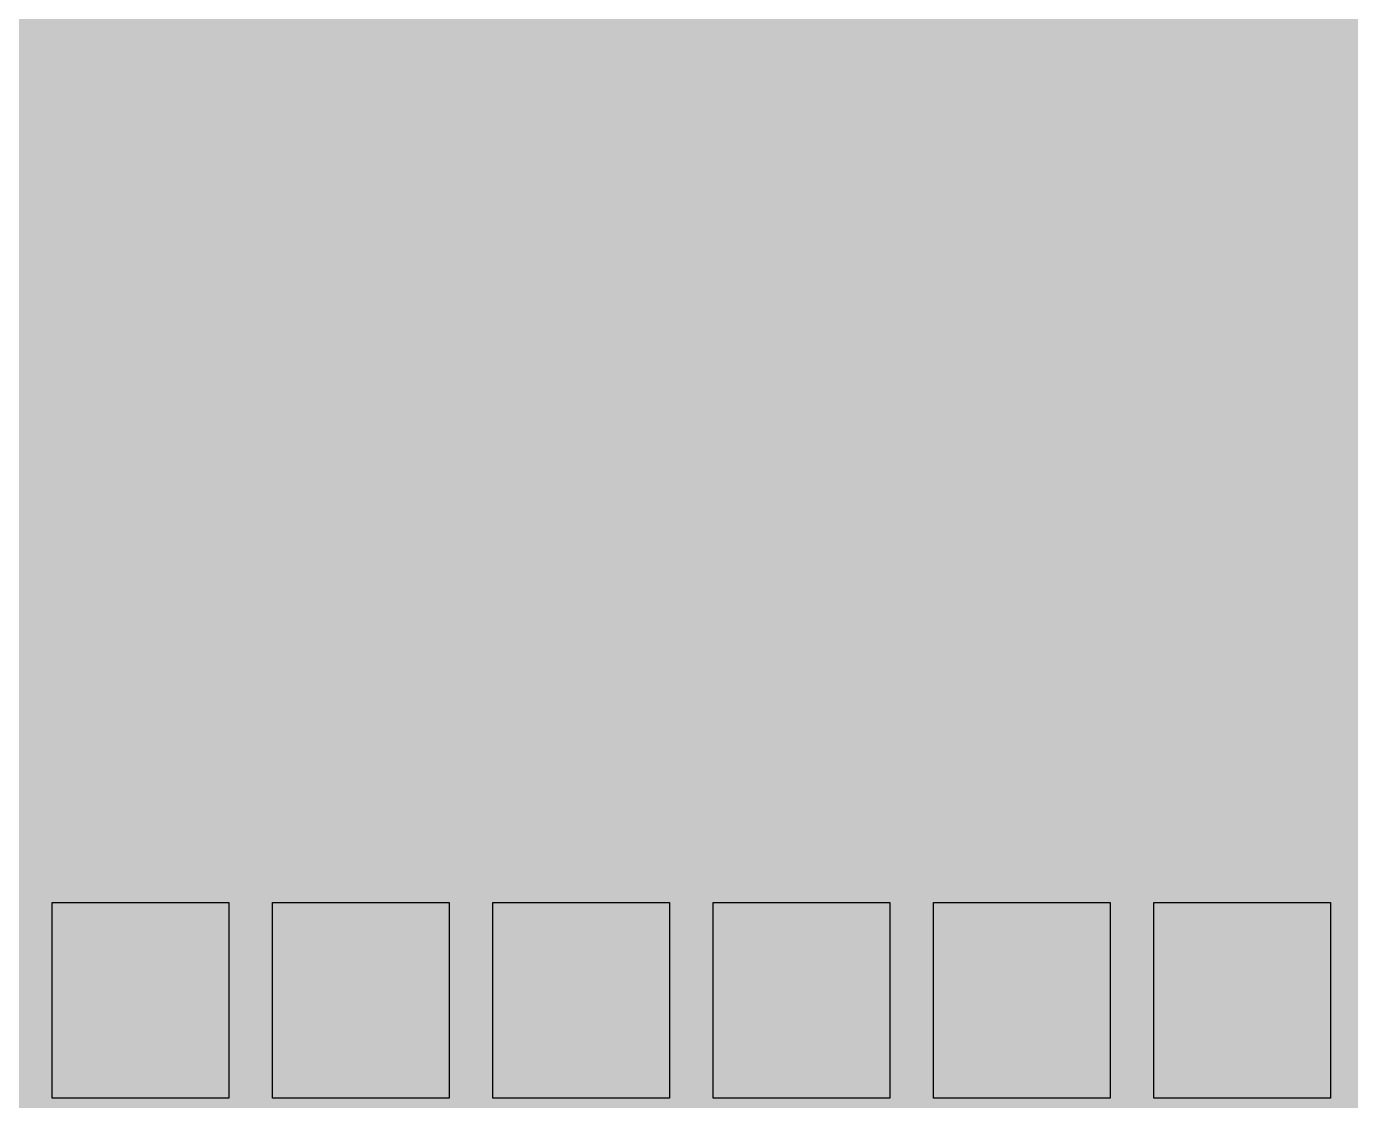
# Model space of a CAD drawing. Header units: centimetres. Extents: x 0 to 1099704, y -139216 to 99734.
# Drawn here: x 907558 to 907709.5, y 9745.7 to 9868.5 of the extents above; entities that cross this region are included whole.
import ezdxf

# ---------------------------------------------------------------- set-up
doc = ezdxf.new("R2010")
doc.units = ezdxf.units.CM
doc.header["$LTSCALE"] = 4
for name, color, linetype in [('0.2', 2, 'Continuous'), ('0.4', 4, 'Continuous'), ('0.6', 6, 'Continuous')]:
    doc.layers.add(name, color=color, linetype=linetype)

msp = doc.modelspace()

# ---------------------------------------------------------------- hatches: boundary and pattern name
at = {"layer": '0.2', "true_color": 0x000000}
h = msp.add_hatch(color=18, dxfattribs=at)
h.dxf.hatch_style = 1
h.paths.add_polyline_path([(907581.173, 9768.355), (907560.973, 9768.355), (907560.973, 9746.001), (907581.173, 9746.001)])
h.paths.add_polyline_path([(907555.973, 9768.355), (907535.773, 9768.355), (907535.773, 9746.001), (907555.973, 9746.001)])
h.paths.add_polyline_path([(907530.773, 9768.355), (907510.573, 9768.355), (907510.573, 9746.001), (907530.773, 9746.001)])
h.paths.add_polyline_path([(907505.573, 9768.355), (907485.373, 9768.355), (907485.373, 9746.001), (907505.573, 9746.001)])
h.paths.add_polyline_path([(907480.373, 9768.355), (907460.173, 9768.355), (907460.173, 9746.001), (907480.373, 9746.001)])
h.paths.add_polyline_path([(907455.173, 9768.355), (907434.973, 9768.355), (907434.973, 9746.001), (907455.173, 9746.001)])
h.paths.add_polyline_path([(907429.973, 9768.355), (907409.773, 9768.355), (907409.773, 9746.001), (907429.973, 9746.001)])
h.paths.add_polyline_path([(907404.773, 9768.355), (907384.573, 9768.355), (907384.573, 9746.001), (907404.773, 9746.001)])
h.paths.add_polyline_path([(907379.573, 9768.355), (907359.373, 9768.355), (907359.373, 9746.001), (907379.573, 9746.001)])
h.paths.add_polyline_path([(907354.373, 9768.355), (907334.173, 9768.355), (907334.173, 9746.001), (907354.373, 9746.001)])
h.paths.add_polyline_path([(907329.173, 9768.355), (907308.973, 9768.355), (907308.973, 9746.001), (907329.173, 9746.001)])
h.paths.add_polyline_path([(907303.973, 9768.355), (907283.773, 9768.355), (907283.773, 9746.001), (907303.973, 9746.001)])
h.paths.add_polyline_path([(907278.773, 9768.355), (907258.573, 9768.355), (907258.573, 9746.001), (907278.773, 9746.001)])
h.paths.add_polyline_path([(907253.573, 9768.355), (907233.373, 9768.355), (907233.373, 9746.001), (907253.573, 9746.001)])
h = msp.add_hatch(color=18, dxfattribs=at)
h.dxf.hatch_style = 1
h.paths.add_polyline_path([(907933.973, 9768.355), (907913.773, 9768.355), (907913.773, 9746.001), (907933.973, 9746.001)])
h.paths.add_polyline_path([(907908.773, 9768.355), (907888.573, 9768.355), (907888.573, 9746.001), (907908.773, 9746.001)])
h.paths.add_polyline_path([(907883.573, 9768.355), (907863.373, 9768.355), (907863.373, 9746.001), (907883.573, 9746.001)])
h.paths.add_polyline_path([(907858.373, 9768.355), (907838.173, 9768.355), (907838.173, 9746.001), (907858.373, 9746.001)])
h.paths.add_polyline_path([(907833.173, 9768.355), (907812.973, 9768.355), (907812.973, 9746.001), (907833.173, 9746.001)])
h.paths.add_polyline_path([(907807.973, 9768.355), (907787.773, 9768.355), (907787.773, 9746.001), (907807.973, 9746.001)])
h.paths.add_polyline_path([(907782.773, 9768.355), (907762.573, 9768.355), (907762.573, 9746.001), (907782.773, 9746.001)])
h.paths.add_polyline_path([(907757.573, 9768.355), (907737.373, 9768.355), (907737.373, 9746.001), (907757.573, 9746.001)])
h.paths.add_polyline_path([(907732.373, 9768.355), (907712.173, 9768.355), (907712.173, 9746.001), (907732.373, 9746.001)])
h.paths.add_polyline_path([(907707.173, 9768.355), (907686.973, 9768.355), (907686.973, 9746.001), (907707.173, 9746.001)])
h.paths.add_polyline_path([(907681.973, 9768.355), (907661.773, 9768.355), (907661.773, 9746.001), (907681.973, 9746.001)])
h.paths.add_polyline_path([(907656.773, 9768.355), (907636.573, 9768.355), (907636.573, 9746.001), (907656.773, 9746.001)])
h.paths.add_polyline_path([(907631.573, 9768.355), (907611.373, 9768.355), (907611.373, 9746.001), (907631.573, 9746.001)])
h.paths.add_polyline_path([(907606.373, 9768.355), (907586.173, 9768.355), (907586.173, 9746.001), (907606.373, 9746.001)])
at = {"layer": '0.4', "true_color": 0xf8f3ec}
h = msp.add_hatch(color=7, dxfattribs=at)
h.dxf.hatch_style = 1
h.paths.add_polyline_path([(917643.755, 6257.497), (917643.755, 15479.046), (896254.948, 15479.046), (896254.948, 6257.497)])

# ---------------------------------------------------------------- linework, layer by layer
at = {"layer": '0.6'}
for points in [[(907560.973, 9768.355), (907581.173, 9768.355), (907581.173, 9746.001), (907560.973, 9746.001)], [(907586.173, 9768.355), (907606.373, 9768.355), (907606.373, 9746.001), (907586.173, 9746.001)], [(907611.373, 9768.355), (907631.573, 9768.355), (907631.573, 9746.001), (907611.373, 9746.001)], [(907636.573, 9768.355), (907656.773, 9768.355), (907656.773, 9746.001), (907636.573, 9746.001)], [(907661.773, 9768.355), (907681.973, 9768.355), (907681.973, 9746.001), (907661.773, 9746.001)], [(907686.973, 9768.355), (907707.173, 9768.355), (907707.173, 9746.001), (907686.973, 9746.001)]]:
    msp.add_lwpolyline(points, close=True, dxfattribs=at)

doc.saveas('drawing.dxf')
